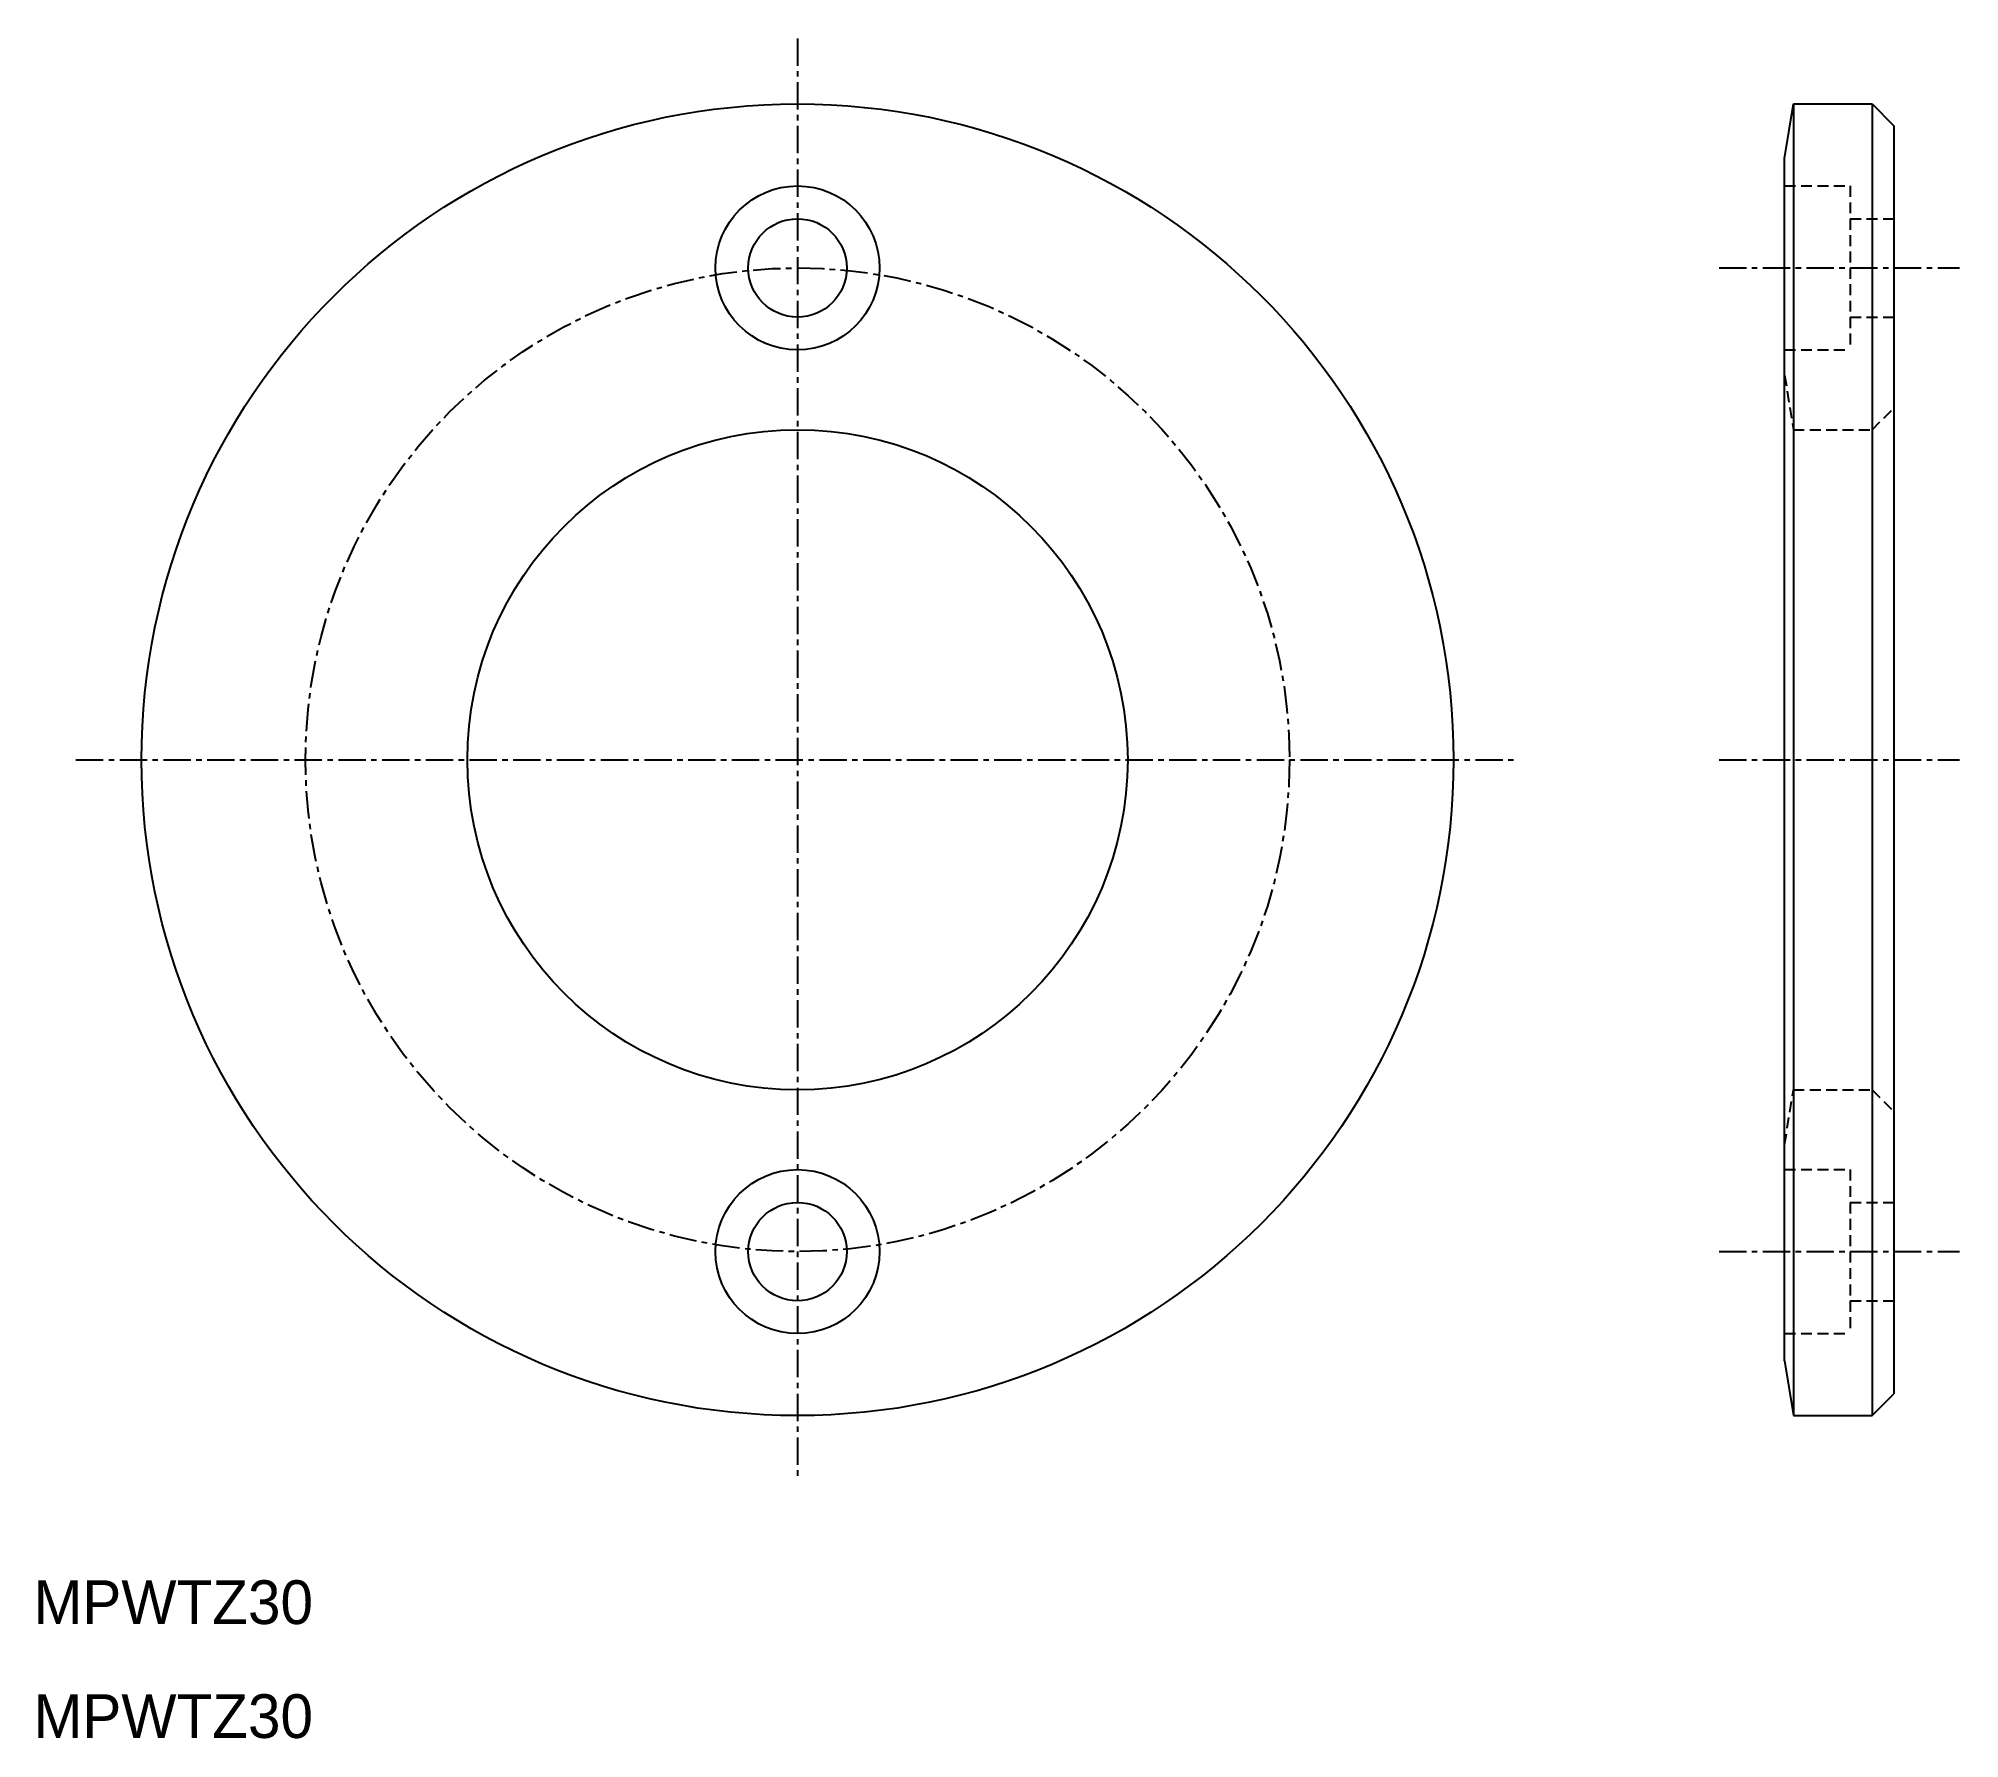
# Model space of a CAD drawing. Extents: x 110.8 to 198.6, y 88.6 to 166.4.
import ezdxf

# ---------------------------------------------------------------- set-up
doc = ezdxf.new("R2010")
doc.units = 0
doc.linetypes.add('CENTER', pattern=[2, 1.25, -0.25, 0.25, -0.25])
doc.linetypes.add('DASHED', pattern=[0.75, 0.5, -0.25])
doc.layers.get('0').update_dxf_attribs({"linetype": 'CONTINUOUS'})
doc.layers.add('CENTER', color=1, linetype='CENTER')

msp = doc.modelspace()

# ---------------------------------------------------------------- linework, layer by layer
at = {"color": 7, "linetype": 'CONTINUOUS'}
for p, q in [((190.633, 160.862), (191.033, 163.362)), ((191.033, 163.362), (191.033, 103.362)), ((191.033, 163.362), (194.633, 163.362)), ((194.633, 163.362), (194.633, 103.362)), ((194.633, 163.362), (195.633, 162.362)), ((195.633, 162.362), (195.633, 104.362)), ((190.633, 105.862), (190.633, 160.862)), ((190.633, 105.862), (191.033, 103.362)), ((194.633, 103.362), (195.633, 104.362)), ((191.033, 103.362), (194.633, 103.362))]:
    msp.add_line(p, q, dxfattribs=at)
at = {"color": 3, "linetype": 'DASHED'}
for p, q in [((190.633, 159.612), (193.633, 159.612)), ((193.633, 159.612), (193.633, 152.112)), ((193.633, 158.112), (195.633, 158.112)), ((193.633, 153.612), (195.633, 153.612)), ((190.633, 152.112), (193.633, 152.112)), ((190.633, 150.962), (191.033, 148.462)), ((194.633, 148.462), (195.633, 149.462)), ((191.033, 148.462), (191.033, 118.262)), ((191.033, 148.462), (194.633, 148.462)), ((194.633, 148.462), (194.633, 118.262)), ((190.633, 115.762), (191.033, 118.262)), ((191.033, 118.262), (194.633, 118.262)), ((194.633, 118.262), (195.633, 117.262)), ((190.633, 114.612), (193.633, 114.612)), ((193.633, 114.612), (193.633, 107.112)), ((193.633, 113.112), (195.633, 113.112)), ((193.633, 108.612), (195.633, 108.612)), ((190.633, 107.112), (193.633, 107.112))]:
    msp.add_line(p, q, dxfattribs=at)
at = {"color": 7, "linetype": 'CONTINUOUS'}
for centre, radius in [((145.488, 133.362), 30), ((145.488, 155.862), 3.75), ((145.488, 155.862), 2.25), ((145.488, 133.362), 15.1), ((145.488, 110.862), 3.75), ((145.488, 110.862), 2.25)]:
    msp.add_circle(centre, radius, dxfattribs=at)
at = {"layer": 'CENTER', "color": 1, "linetype": 'CENTER'}
for p, q in [((145.488, 166.362), (145.488, 100.362)), ((187.633, 155.862), (198.633, 155.862)), ((112.488, 133.362), (178.488, 133.362)), ((187.633, 133.362), (198.633, 133.362)), ((187.633, 110.862), (198.633, 110.862))]:
    msp.add_line(p, q, dxfattribs=at)
msp.add_circle((145.488, 133.362), 22.5, dxfattribs=at)

# ---------------------------------------------------------------- texts
at = {"color": 7, "linetype": 'CONTINUOUS'}
for p in [(110.552, 93.825), (110.552, 88.613)]:
    msp.add_text('MPWTZ30', height=2, dxfattribs=at).set_placement(p)

doc.saveas('drawing.dxf')
